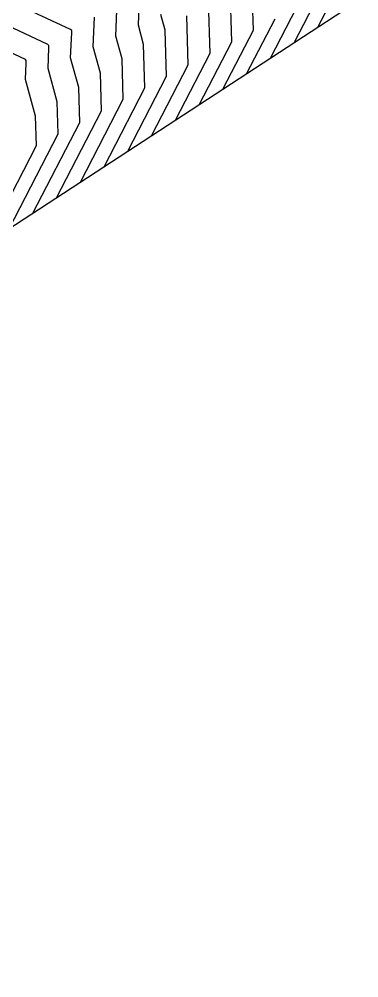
# Model space of a CAD drawing. Header units: metres. Extents: x 419582 to 423558, y 4805372 to 4807539.
# Drawn here: x 420827.4 to 420859, y 4805778.3 to 4805867.3 of the extents above; entities that cross this region are included whole.
import ezdxf

# ---------------------------------------------------------------- set-up
doc = ezdxf.new("R2010")
doc.units = ezdxf.units.M
for name, color, linetype in [('C-TINN-BNDY', 110, 'Continuous'), ('C-TOPO-MAJR', 9, 'Continuous'), ('C-TOPO-MINR', 8, 'Continuous')]:
    doc.layers.add(name, color=color, linetype=linetype)

msp = doc.modelspace()

# ---------------------------------------------------------------- linework, layer by layer
at = {"layer": 'C-TINN-BNDY', "color": 110, "linetype": 'Continuous', "lineweight": -3, "flags": 128}
msp.add_lwpolyline([(421305.47, 4806115.01), (421187.67, 4806058.56), (420994.99, 4805949.06), (420878.95, 4805882.09), (420761.16, 4805805.24), (420641.64, 4805749.79), (420396.34, 4805692.54)], dxfattribs=at)
at = {"layer": 'C-TOPO-MAJR', "color": 9, "linetype": 'Continuous', "lineweight": -3, "flags": 128}
for points, elevation in [([(420852.944, 4805865.123), (420855.202, 4805869.487)], 1655), ([(420841.915, 4805857.927), (420845.131, 4805864.142), (420844.985, 4805868.962)], 1660), ([(420830.886, 4805850.731), (420835.06, 4805858.797), (420834.953, 4805862.301), (420834.286, 4805864.728), (420834.4, 4805867.493)], 1665)]:
    msp.add_lwpolyline(points, dxfattribs=dict(at, elevation=elevation))
at = {"layer": 'C-TOPO-MINR', "color": 8, "linetype": 'Continuous', "lineweight": -3, "flags": 128}
for points, elevation in [([(420846.326, 4805860.805), (420849.159, 4805866.28), (420848.997, 4805871.627)], 1658), ([(420835.297, 4805853.609), (420839.088, 4805860.935), (420838.966, 4805864.965), (420838.478, 4805866.739), (420838.627, 4805870.34)], 1663), ([(420844.12, 4805859.366), (420847.145, 4805865.211), (420846.991, 4805870.295)], 1659), ([(420855.149, 4805866.562), (420857.216, 4805870.556)], 1654), ([(420828.68, 4805849.292), (420833.045, 4805857.728), (420832.947, 4805860.968), (420832.19, 4805863.722), (420832.287, 4805866.07), (420832.287, 4805866.246), (420832.175, 4805866.358), (420828.259, 4805868.187)], 1666), ([(420833.091, 4805852.17), (420837.074, 4805859.866), (420836.96, 4805863.633), (420836.382, 4805865.733), (420836.513, 4805868.917)], 1664), ([(420850.738, 4805863.683), (420853.188, 4805868.418)], 1656), ([(420837.503, 4805855.049), (420841.102, 4805862.004), (420840.972, 4805866.298), (420840.574, 4805867.745)], 1662), ([(420839.709, 4805856.488), (420843.117, 4805863.073), (420842.978, 4805867.63)], 1661), ([(420848.532, 4805862.244), (420851.174, 4805867.349)], 1657), ([(420826.474, 4805847.853), (420831.031, 4805856.659), (420830.941, 4805859.636), (420830.094, 4805862.716), (420830.174, 4805864.646), (420830.174, 4805864.863), (420830.082, 4805864.955), (420826.863, 4805866.458)], 1667), ([(420824.268, 4805846.414), (420829.017, 4805855.59), (420828.935, 4805858.303), (420827.998, 4805861.711), (420828.06, 4805863.223), (420828.06, 4805863.479), (420827.988, 4805863.551), (420825.466, 4805864.729)], 1668)]:
    msp.add_lwpolyline(points, dxfattribs=dict(at, elevation=elevation))

doc.saveas('drawing.dxf')
